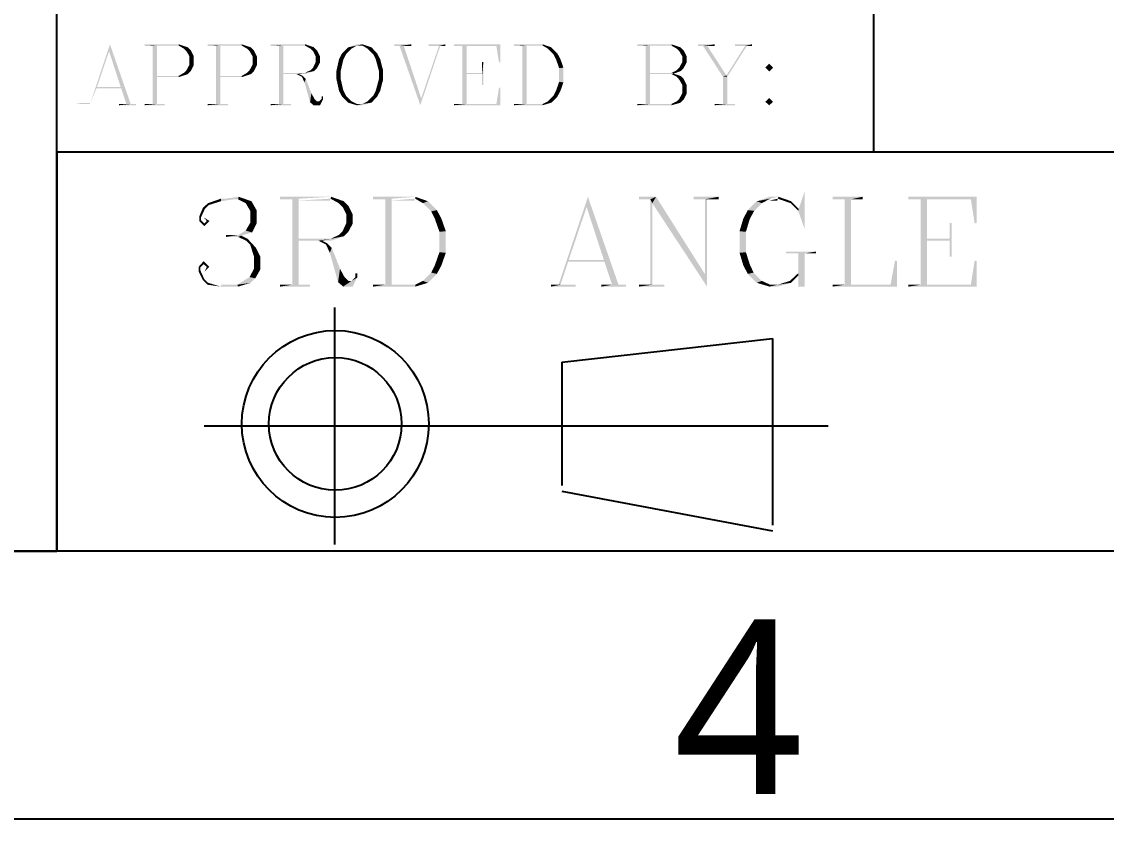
# Model space of a CAD drawing. Header units: millimetres. Extents: x 3150 to 3893, y 1403 to 2132.
# Drawn here: x 3465.62 to 3486.77, y 1489.98 to 1505.53 of the extents above; entities that cross this region are included whole.
import ezdxf

# ---------------------------------------------------------------- set-up
doc = ezdxf.new("R2010")
doc.units = ezdxf.units.MM
doc.layers.add('图框', color=7, linetype='Continuous', lineweight=15)
doc.styles.add('宋体', font='')
doc.styles.get('宋体').set_extended_font_data('Microsoft YaHei')

msp = doc.modelspace()

# ---------------------------------------------------------------- linework, layer by layer
at = {"lineweight": -3}
for p, q in [((3482.2304, 1520.4736), (3482.2304, 1502.99)), ((3466.3059, 1502.99), (3558.7906, 1502.99)), ((3466.3059, 1502.99), (3466.3059, 1499.0505)), ((3471.723, 1499.9531), (3471.7213, 1495.3358)), ((3476.1555, 1498.8876), (3480.2637, 1499.3527)), ((3480.2637, 1499.3527), (3480.2637, 1495.7096)), ((3466.3059, 1499.0505), (3466.3059, 1495.2052)), ((3476.1555, 1498.8876), (3476.1555, 1496.4848)), ((3469.1794, 1497.6474), (3481.3488, 1497.6474)), ((3476.1555, 1496.3762), (3480.2637, 1495.6011))]:
    msp.add_line(p, q, dxfattribs=at)
for points in [[(3466.3059, 1531.9576), (3434.2744, 1531.9576), (3434.2744, 1495.2052), (3466.3059, 1495.2052)], [(3558.7906, 1495.2052), (3466.3059, 1495.2052), (3466.3059, 1531.9576), (3558.7906, 1531.9576)]]:
    msp.add_lwpolyline(points, close=True)
for radius in [1.8215, 1.2931]:
    msp.add_circle((3471.7373, 1497.6862), radius, dxfattribs=at)
for points in [[(3467.3269, 1504.9527), (3466.956, 1503.9243), (3467.3438, 1505.0875)], [(3467.5545, 1504.2531), (3467.3269, 1504.9527), (3467.3438, 1505.0875)], [(3467.5629, 1504.2278), (3467.5545, 1504.2531), (3467.3438, 1505.0875)], [(3467.6641, 1503.9243), (3467.5629, 1504.2278), (3467.3438, 1505.0875)], [(3467.6641, 1503.9243), (3467.3438, 1505.0875), (3467.7483, 1503.9243)], [(3468.6839, 1505.0875), (3468.2625, 1505.0622), (3468.0181, 1505.0538)], [(3468.6839, 1505.0875), (3468.0181, 1505.0538), (3468.0181, 1505.0875)], [(3468.1782, 1505.0538), (3468.0181, 1505.0538), (3468.2625, 1505.0622)], [(3468.1782, 1505.0538), (3468.2625, 1505.0622), (3468.2625, 1504.4722)], [(3468.2625, 1504.4722), (3468.1782, 1503.9243), (3468.1782, 1505.0538)], [(3468.6839, 1505.0622), (3468.2625, 1505.0622), (3468.6839, 1505.0875)], [(3468.6839, 1505.0622), (3468.6839, 1505.0875), (3468.8609, 1505.0285)], [(3468.8609, 1505.0285), (3468.7851, 1505.0032), (3468.6839, 1505.0622)], [(3468.7851, 1505.0032), (3468.8609, 1505.0285), (3468.9199, 1504.9695)], [(3468.9199, 1504.9695), (3468.8357, 1504.9527), (3468.7851, 1505.0032)], [(3469.9145, 1505.0875), (3469.4931, 1505.0622), (3469.2487, 1505.0538)], [(3469.9145, 1505.0875), (3469.2487, 1505.0538), (3469.2487, 1505.0875)], [(3469.4088, 1505.0538), (3469.2487, 1505.0538), (3469.4931, 1505.0622)], [(3469.4088, 1505.0538), (3469.4931, 1505.0622), (3469.4931, 1504.4722)], [(3469.4931, 1504.4722), (3469.4088, 1503.9243), (3469.4088, 1505.0538)], [(3469.9145, 1505.0622), (3469.4931, 1505.0622), (3469.9145, 1505.0875)], [(3469.9145, 1505.0622), (3469.9145, 1505.0875), (3470.0915, 1505.0285)], [(3470.0915, 1505.0285), (3470.0157, 1505.0032), (3469.9145, 1505.0622)], [(3470.0157, 1505.0032), (3470.0915, 1505.0285), (3470.1505, 1504.9695)], [(3470.1505, 1504.9695), (3470.0663, 1504.9527), (3470.0157, 1505.0032)], [(3471.1536, 1505.0875), (3470.7237, 1505.0622), (3470.4793, 1505.0538)], [(3471.1536, 1505.0875), (3470.4793, 1505.0538), (3470.4793, 1505.0875)], [(3470.6394, 1505.0538), (3470.4793, 1505.0538), (3470.7237, 1505.0622)], [(3470.6394, 1505.0538), (3470.7237, 1505.0622), (3470.7237, 1504.5312)], [(3470.7237, 1504.5312), (3470.6394, 1503.9243), (3470.6394, 1505.0538)], [(3471.1451, 1505.0622), (3470.7237, 1505.0622), (3471.1536, 1505.0875)], [(3471.1451, 1505.0622), (3471.1536, 1505.0875), (3471.3221, 1505.0285)], [(3471.3221, 1505.0285), (3471.2547, 1505.0032), (3471.1451, 1505.0622)], [(3471.2547, 1505.0032), (3471.3221, 1505.0285), (3471.3811, 1504.9695)], [(3471.3811, 1504.9695), (3471.3053, 1504.9527), (3471.2547, 1505.0032)], [(3472.0555, 1505.0032), (3471.87, 1504.9105), (3471.988, 1505.0285)], [(3471.87, 1504.9105), (3472.0555, 1505.0032), (3471.9459, 1504.8937)], [(3472.2662, 1505.0875), (3472.1566, 1505.0622), (3471.988, 1505.0285)], [(3472.2662, 1505.0875), (3471.988, 1505.0285), (3472.1566, 1505.0875)], [(3471.988, 1505.0285), (3472.1566, 1505.0622), (3472.0555, 1505.0032)], [(3472.2662, 1505.0622), (3472.1566, 1505.0622), (3472.2662, 1505.0875)], [(3472.2662, 1505.0622), (3472.2662, 1505.0875), (3472.4432, 1505.0285)], [(3472.4432, 1505.0285), (3472.3673, 1505.0032), (3472.2662, 1505.0622)], [(3472.3673, 1505.0032), (3472.4432, 1505.0285), (3472.5528, 1504.9105)], [(3472.5528, 1504.9105), (3472.4769, 1504.8937), (3472.3673, 1505.0032)], [(3473.2186, 1505.0875), (3472.8899, 1505.0538), (3472.8899, 1505.0875)], [(3472.991, 1505.0538), (3472.8899, 1505.0538), (3473.2186, 1505.0875)], [(3473.0753, 1505.0538), (3472.991, 1505.0538), (3473.2186, 1505.0875)], [(3473.0753, 1505.0538), (3473.3956, 1503.8991), (3472.991, 1505.0538)], [(3473.0753, 1505.0538), (3473.2186, 1505.0875), (3473.2186, 1505.0538)], [(3473.0753, 1505.0538), (3473.4125, 1504.0339), (3473.3956, 1503.8991)], [(3473.4125, 1504.0339), (3473.7834, 1505.0538), (3473.3956, 1503.8991)], [(3473.7834, 1505.0538), (3473.4125, 1504.0339), (3473.7581, 1505.0538)], [(3473.8845, 1505.0875), (3473.5558, 1505.0538), (3473.5558, 1505.0875)], [(3473.7581, 1505.0538), (3473.5558, 1505.0538), (3473.8845, 1505.0875)], [(3473.7834, 1505.0538), (3473.7581, 1505.0538), (3473.8845, 1505.0875)], [(3473.7834, 1505.0538), (3473.8845, 1505.0875), (3473.8845, 1505.0538)], [(3474.955, 1505.0875), (3474.0531, 1505.0538), (3474.0531, 1505.0875)], [(3474.2132, 1505.0538), (3474.0531, 1505.0538), (3474.955, 1505.0875)], [(3474.2975, 1505.0538), (3474.2132, 1505.0538), (3474.955, 1505.0875)], [(3474.2975, 1505.0538), (3474.2975, 1504.5312), (3474.2132, 1503.9243)], [(3474.2975, 1505.0538), (3474.2132, 1503.9243), (3474.2132, 1505.0538)], [(3474.8791, 1505.0538), (3474.2975, 1505.0538), (3474.955, 1505.0875)], [(3474.8791, 1505.0538), (3474.955, 1505.0875), (3474.955, 1504.7419)], [(3474.955, 1504.7419), (3474.9297, 1504.7335), (3474.8791, 1505.0538)], [(3475.781, 1505.0875), (3475.4691, 1505.0622), (3475.2247, 1505.0538)], [(3475.781, 1505.0875), (3475.2247, 1505.0538), (3475.2247, 1505.0875)], [(3475.3848, 1505.0538), (3475.2247, 1505.0538), (3475.4691, 1505.0622)], [(3475.3848, 1503.9243), (3475.3848, 1505.0538), (3475.4691, 1505.0622)], [(3475.3848, 1503.9243), (3475.4691, 1505.0622), (3475.4691, 1503.9243)], [(3475.781, 1505.0622), (3475.4691, 1505.0622), (3475.781, 1505.0875)], [(3475.781, 1505.0622), (3475.781, 1505.0875), (3475.9496, 1505.0285)], [(3475.9496, 1505.0285), (3475.8821, 1505.0032), (3475.781, 1505.0622)], [(3475.8821, 1505.0032), (3475.9496, 1505.0285), (3476.0676, 1504.9105)], [(3476.0676, 1504.9105), (3475.9917, 1504.8937), (3475.8821, 1505.0032)], [(3478.2928, 1505.0875), (3477.8713, 1505.0622), (3477.6269, 1505.0538)], [(3478.2928, 1505.0875), (3477.6269, 1505.0538), (3477.6269, 1505.0875)], [(3477.787, 1505.0538), (3477.6269, 1505.0538), (3477.8713, 1505.0622)], [(3477.787, 1505.0538), (3477.8713, 1505.0622), (3477.8713, 1504.5312)], [(3477.8713, 1504.5312), (3477.787, 1503.9243), (3477.787, 1505.0538)], [(3478.2928, 1505.0622), (3477.8713, 1505.0622), (3478.2928, 1505.0875)], [(3478.2928, 1505.0622), (3478.2928, 1505.0875), (3478.4698, 1505.0285)], [(3478.4698, 1505.0285), (3478.3939, 1505.0032), (3478.2928, 1505.0622)], [(3478.3939, 1505.0032), (3478.4698, 1505.0285), (3478.5288, 1504.9695)], [(3478.5288, 1504.9695), (3478.4445, 1504.9527), (3478.3939, 1505.0032)], [(3479.1356, 1505.0875), (3478.8069, 1505.0538), (3478.8069, 1505.0875)], [(3478.9081, 1505.0538), (3478.8069, 1505.0538), (3479.1356, 1505.0875)], [(3478.9923, 1505.0538), (3478.9081, 1505.0538), (3479.1356, 1505.0875)], [(3478.9923, 1505.0538), (3479.2958, 1504.4554), (3478.9081, 1505.0538)], [(3478.9923, 1505.0538), (3479.1356, 1505.0875), (3479.1356, 1505.0538)], [(3478.9923, 1505.0538), (3479.3632, 1504.4806), (3479.2958, 1504.4554)], [(3479.7594, 1505.0538), (3479.3632, 1504.4806), (3479.7257, 1505.0538)], [(3479.3632, 1504.4806), (3479.7594, 1505.0538), (3479.3801, 1504.4554)], [(3479.8605, 1505.0875), (3479.5318, 1505.0538), (3479.5318, 1505.0875)], [(3479.7257, 1505.0538), (3479.5318, 1505.0538), (3479.8605, 1505.0875)], [(3479.7594, 1505.0538), (3479.7257, 1505.0538), (3479.8605, 1505.0875)], [(3479.7594, 1505.0538), (3479.8605, 1505.0875), (3479.8605, 1505.0538)], [(3467.3269, 1504.9527), (3467.0909, 1504.2531), (3466.956, 1503.9243)], [(3468.8947, 1504.8515), (3468.8357, 1504.9527), (3468.9199, 1504.9695)], [(3468.8947, 1504.8515), (3468.9199, 1504.9695), (3468.9789, 1504.8515)], [(3468.9789, 1504.8515), (3468.8947, 1504.6914), (3468.8947, 1504.8515)], [(3468.8947, 1504.6914), (3468.9789, 1504.8515), (3468.9789, 1504.6829)], [(3470.1253, 1504.8515), (3470.0663, 1504.9527), (3470.1505, 1504.9695)], [(3470.1253, 1504.8515), (3470.1505, 1504.9695), (3470.2095, 1504.8515)], [(3470.2095, 1504.8515), (3470.1253, 1504.6914), (3470.1253, 1504.8515)], [(3470.1253, 1504.6914), (3470.2095, 1504.8515), (3470.2095, 1504.6829)], [(3471.3559, 1504.8515), (3471.3053, 1504.9527), (3471.3811, 1504.9695)], [(3471.3559, 1504.8515), (3471.3811, 1504.9695), (3471.4402, 1504.8515)], [(3471.4402, 1504.8515), (3471.3559, 1504.7419), (3471.3559, 1504.8515)], [(3471.3559, 1504.7419), (3471.4402, 1504.8515), (3471.4402, 1504.7335)], [(3471.8953, 1504.7925), (3471.7604, 1504.5734), (3471.811, 1504.8009)], [(3471.7604, 1504.5734), (3471.8953, 1504.7925), (3471.8447, 1504.5734)], [(3471.9459, 1504.8937), (3471.811, 1504.8009), (3471.87, 1504.9105)], [(3471.811, 1504.8009), (3471.9459, 1504.8937), (3471.8953, 1504.7925)], [(3472.4769, 1504.8937), (3472.5528, 1504.9105), (3472.6118, 1504.8009)], [(3472.6118, 1504.8009), (3472.5275, 1504.7925), (3472.4769, 1504.8937)], [(3472.5865, 1504.5734), (3472.5275, 1504.7925), (3472.6118, 1504.8009)], [(3472.5865, 1504.5734), (3472.6118, 1504.8009), (3472.6708, 1504.5734)], [(3475.9917, 1504.8937), (3476.0676, 1504.9105), (3476.1266, 1504.8009)], [(3476.1266, 1504.8009), (3476.0423, 1504.7925), (3475.9917, 1504.8937)], [(3476.0423, 1504.7925), (3476.1266, 1504.8009), (3476.1856, 1504.6324)], [(3476.1856, 1504.6324), (3476.1013, 1504.6239), (3476.0423, 1504.7925)], [(3478.5035, 1504.8515), (3478.4445, 1504.9527), (3478.5288, 1504.9695)], [(3478.5035, 1504.8515), (3478.5288, 1504.9695), (3478.5878, 1504.8515)], [(3478.5878, 1504.8515), (3478.5035, 1504.7419), (3478.5035, 1504.8515)], [(3478.5035, 1504.7419), (3478.5878, 1504.8515), (3478.5878, 1504.7335)], [(3468.9199, 1504.5649), (3468.7851, 1504.5312), (3468.8357, 1504.5818)], [(3468.7851, 1504.5312), (3468.9199, 1504.5649), (3468.8609, 1504.5059)], [(3468.9789, 1504.6829), (3468.8357, 1504.5818), (3468.8947, 1504.6914)], [(3468.8357, 1504.5818), (3468.9789, 1504.6829), (3468.9199, 1504.5649)], [(3470.1505, 1504.5649), (3470.0157, 1504.5312), (3470.0663, 1504.5818)], [(3470.0157, 1504.5312), (3470.1505, 1504.5649), (3470.0915, 1504.5059)], [(3470.2095, 1504.6829), (3470.0663, 1504.5818), (3470.1253, 1504.6914)], [(3470.0663, 1504.5818), (3470.2095, 1504.6829), (3470.1505, 1504.5649)], [(3471.0356, 1504.5059), (3471.1451, 1504.5312), (3471.3221, 1504.5649)], [(3471.0356, 1504.5059), (3471.3221, 1504.5649), (3471.1536, 1504.5059)], [(3471.3221, 1504.5649), (3471.1451, 1504.5312), (3471.2547, 1504.5818)], [(3471.3811, 1504.6239), (3471.2547, 1504.5818), (3471.3053, 1504.6324)], [(3471.2547, 1504.5818), (3471.3811, 1504.6239), (3471.3221, 1504.5649)], [(3471.4402, 1504.7335), (3471.3053, 1504.6324), (3471.3559, 1504.7419)], [(3471.3053, 1504.6324), (3471.4402, 1504.7335), (3471.3811, 1504.6239)], [(3471.8447, 1504.5734), (3471.7604, 1504.4048), (3471.7604, 1504.5734)], [(3471.7604, 1504.4048), (3471.8447, 1504.5734), (3471.8447, 1504.4048)], [(3472.6708, 1504.5734), (3472.5865, 1504.4048), (3472.5865, 1504.5734)], [(3472.5865, 1504.4048), (3472.6708, 1504.5734), (3472.6708, 1504.4048)], [(3474.6262, 1504.7419), (3474.6009, 1504.5312), (3474.6009, 1504.7419)], [(3474.6009, 1504.5059), (3474.6009, 1504.5312), (3474.6262, 1504.7419)], [(3474.6009, 1504.2952), (3474.6009, 1504.5059), (3474.6262, 1504.7419)], [(3474.6009, 1504.2952), (3474.6262, 1504.7419), (3474.6262, 1504.2952)], [(3476.1013, 1504.3542), (3476.1013, 1504.6239), (3476.1856, 1504.6324)], [(3476.1013, 1504.3542), (3476.1856, 1504.6324), (3476.1856, 1504.3458)], [(3478.4698, 1504.5649), (3478.2928, 1504.5312), (3478.3939, 1504.5818)], [(3478.2928, 1504.5312), (3478.4698, 1504.5649), (3478.3349, 1504.5144)], [(3478.5288, 1504.6239), (3478.3939, 1504.5818), (3478.4445, 1504.6324)], [(3478.3939, 1504.5818), (3478.5288, 1504.6239), (3478.4698, 1504.5649)], [(3478.5878, 1504.7335), (3478.4445, 1504.6324), (3478.5035, 1504.7419)], [(3478.4445, 1504.6324), (3478.5878, 1504.7335), (3478.5288, 1504.6239)], [(3480.1218, 1504.6324), (3480.1977, 1504.7082), (3480.2735, 1504.6324)], [(3480.2735, 1504.6324), (3480.1977, 1504.5565), (3480.1218, 1504.6324)], [(3468.2625, 1504.4722), (3468.2625, 1504.4469), (3468.1782, 1503.9243)], [(3468.1782, 1503.9243), (3468.2625, 1504.4469), (3468.2625, 1503.9243)], [(3468.6839, 1504.4469), (3468.2625, 1504.4469), (3468.6839, 1504.4722)], [(3468.2625, 1504.4722), (3468.6839, 1504.4722), (3468.2625, 1504.4469)], [(3468.8609, 1504.5059), (3468.6839, 1504.4722), (3468.7851, 1504.5312)], [(3468.6839, 1504.4722), (3468.8609, 1504.5059), (3468.6839, 1504.4469)], [(3469.4931, 1504.4722), (3469.4931, 1504.4469), (3469.4088, 1503.9243)], [(3469.4088, 1503.9243), (3469.4931, 1504.4469), (3469.4931, 1503.9243)], [(3469.9145, 1504.4469), (3469.4931, 1504.4469), (3469.9145, 1504.4722)], [(3469.4931, 1504.4722), (3469.9145, 1504.4722), (3469.4931, 1504.4469)], [(3470.0915, 1504.5059), (3469.9145, 1504.4722), (3470.0157, 1504.5312)], [(3469.9145, 1504.4722), (3470.0915, 1504.5059), (3469.9145, 1504.4469)], [(3470.7237, 1504.5312), (3470.7237, 1504.5059), (3470.6394, 1503.9243)], [(3470.6394, 1503.9243), (3470.7237, 1504.5059), (3470.7237, 1503.9243)], [(3470.985, 1504.5059), (3470.7237, 1504.5059), (3471.1451, 1504.5312)], [(3470.7237, 1504.5312), (3471.1451, 1504.5312), (3470.7237, 1504.5059)], [(3471.0356, 1504.5059), (3470.985, 1504.5059), (3471.1451, 1504.5312)], [(3471.0356, 1504.5059), (3471.0861, 1504.4554), (3470.985, 1504.5059)], [(3471.0356, 1504.5059), (3471.103, 1504.4722), (3471.0861, 1504.4554)], [(3471.0861, 1504.4554), (3471.103, 1504.4722), (3471.162, 1504.4132)], [(3471.162, 1504.4132), (3471.1367, 1504.3458), (3471.0861, 1504.4554)], [(3471.1367, 1504.3458), (3471.162, 1504.4132), (3471.2716, 1504.1351)], [(3471.2716, 1504.1351), (3471.2463, 1503.9581), (3471.1367, 1504.3458)], [(3471.8447, 1504.4048), (3471.811, 1504.1772), (3471.7604, 1504.4048)], [(3471.8447, 1504.4048), (3471.8953, 1504.1856), (3471.811, 1504.1772)], [(3472.6708, 1504.4048), (3472.5275, 1504.1856), (3472.5865, 1504.4048)], [(3472.5275, 1504.1856), (3472.6708, 1504.4048), (3472.6118, 1504.1772)], [(3474.2975, 1504.5312), (3474.2975, 1504.5059), (3474.2132, 1503.9243)], [(3474.2132, 1503.9243), (3474.2975, 1504.5059), (3474.2975, 1503.9243)], [(3474.6009, 1504.5059), (3474.2975, 1504.5059), (3474.6009, 1504.5312)], [(3474.2975, 1504.5312), (3474.6009, 1504.5312), (3474.2975, 1504.5059)], [(3476.1856, 1504.3458), (3476.0423, 1504.1856), (3476.1013, 1504.3542)], [(3476.0423, 1504.1856), (3476.1856, 1504.3458), (3476.1266, 1504.1772)], [(3477.8713, 1504.5312), (3477.8713, 1504.5059), (3477.787, 1503.9243)], [(3477.787, 1503.9243), (3477.8713, 1504.5059), (3477.8713, 1503.9243)], [(3478.2928, 1504.5312), (3478.3349, 1504.5144), (3477.8713, 1504.5059)], [(3477.8713, 1504.5312), (3478.2928, 1504.5312), (3477.8713, 1504.5059)], [(3478.2928, 1504.5059), (3477.8713, 1504.5059), (3478.3349, 1504.5144)], [(3478.2928, 1504.5059), (3478.3349, 1504.5144), (3478.4698, 1504.4722)], [(3478.4698, 1504.4722), (3478.3939, 1504.4554), (3478.2928, 1504.5059)], [(3478.3939, 1504.4554), (3478.4698, 1504.4722), (3478.5288, 1504.4132)], [(3478.5288, 1504.4132), (3478.4445, 1504.3964), (3478.3939, 1504.4554)], [(3478.5035, 1504.2952), (3478.4445, 1504.3964), (3478.5288, 1504.4132)], [(3478.5035, 1504.2952), (3478.5288, 1504.4132), (3478.5878, 1504.2952)], [(3479.3801, 1504.4554), (3479.2958, 1504.4554), (3479.3632, 1504.4806)], [(3479.3801, 1504.4554), (3479.2958, 1503.9243), (3479.2958, 1504.4554)], [(3479.2958, 1503.9243), (3479.3801, 1504.4554), (3479.3801, 1503.9243)], [(3467.0909, 1504.2531), (3467.5545, 1504.2531), (3467.0825, 1504.2278)], [(3467.5629, 1504.2278), (3467.0825, 1504.2278), (3467.5545, 1504.2531)], [(3471.2716, 1504.1351), (3471.3306, 1504.0255), (3471.2463, 1503.9581)], [(3471.811, 1504.1772), (3471.8953, 1504.1856), (3471.9459, 1504.0845)], [(3471.9459, 1504.0845), (3471.87, 1504.0676), (3471.811, 1504.1772)], [(3472.6118, 1504.1772), (3472.4769, 1504.0845), (3472.5275, 1504.1856)], [(3472.4769, 1504.0845), (3472.6118, 1504.1772), (3472.5528, 1504.0676)], [(3474.955, 1504.2362), (3474.8791, 1503.9243), (3474.9297, 1504.2446)], [(3474.8791, 1503.9243), (3474.955, 1504.2362), (3474.955, 1503.8991)], [(3476.1266, 1504.1772), (3475.9917, 1504.0845), (3476.0423, 1504.1856)], [(3475.9917, 1504.0845), (3476.1266, 1504.1772), (3476.0676, 1504.0676)], [(3478.5878, 1504.1266), (3478.4445, 1504.0255), (3478.5035, 1504.1351)], [(3478.5878, 1504.2952), (3478.5035, 1504.1351), (3478.5035, 1504.2952)], [(3478.5035, 1504.1351), (3478.5878, 1504.2952), (3478.5878, 1504.1266)], [(3466.7875, 1503.9454), (3466.956, 1503.9454), (3466.6821, 1503.9243)], [(3466.6821, 1503.9243), (3466.956, 1503.9454), (3466.956, 1503.9243)], [(3467.7483, 1503.9243), (3467.8495, 1503.9243), (3467.5208, 1503.8991)], [(3467.6641, 1503.9243), (3467.7483, 1503.9243), (3467.5208, 1503.8991)], [(3467.6641, 1503.9243), (3467.5208, 1503.8991), (3467.5208, 1503.9243)], [(3467.5208, 1503.8991), (3467.8495, 1503.9243), (3467.8495, 1503.8991)], [(3468.2625, 1503.9243), (3468.4142, 1503.9243), (3468.0181, 1503.8991)], [(3468.1782, 1503.9243), (3468.2625, 1503.9243), (3468.0181, 1503.8991)], [(3468.1782, 1503.9243), (3468.0181, 1503.8991), (3468.0181, 1503.9243)], [(3468.0181, 1503.8991), (3468.4142, 1503.9243), (3468.4142, 1503.8991)], [(3469.4931, 1503.9243), (3469.6448, 1503.9243), (3469.2487, 1503.8991)], [(3469.4088, 1503.9243), (3469.4931, 1503.9243), (3469.2487, 1503.8991)], [(3469.4088, 1503.9243), (3469.2487, 1503.8991), (3469.2487, 1503.9243)], [(3469.2487, 1503.8991), (3469.6448, 1503.9243), (3469.6448, 1503.8991)], [(3470.7237, 1503.9243), (3470.8754, 1503.9243), (3470.4793, 1503.8991)], [(3470.6394, 1503.9243), (3470.7237, 1503.9243), (3470.4793, 1503.8991)], [(3470.6394, 1503.9243), (3470.4793, 1503.8991), (3470.4793, 1503.9243)], [(3470.4793, 1503.8991), (3470.8754, 1503.9243), (3470.8754, 1503.8991)], [(3471.3306, 1504.0255), (3471.3811, 1503.9749), (3471.2463, 1503.9581)], [(3471.3811, 1503.9749), (3471.4233, 1503.9749), (3471.2463, 1503.9581)], [(3471.3137, 1503.8991), (3471.2463, 1503.9581), (3471.4233, 1503.9749)], [(3471.3137, 1503.8991), (3471.4233, 1503.9749), (3471.4992, 1504.0171)], [(3471.3137, 1503.8991), (3471.4992, 1504.0171), (3471.4402, 1503.8991)], [(3471.4992, 1504.0171), (3471.4233, 1503.9749), (3471.4739, 1504.0255)], [(3471.4992, 1504.0761), (3471.4739, 1504.0255), (3471.4739, 1504.0761)], [(3471.4739, 1504.0255), (3471.4992, 1504.0761), (3471.4992, 1504.0171)], [(3471.87, 1504.0676), (3471.9459, 1504.0845), (3472.0555, 1503.9749)], [(3472.0555, 1503.9749), (3471.988, 1503.9496), (3471.87, 1504.0676)], [(3471.988, 1503.9496), (3472.0555, 1503.9749), (3472.1566, 1503.9243)], [(3472.1566, 1503.9243), (3472.1566, 1503.8991), (3471.988, 1503.9496)], [(3472.1566, 1503.8991), (3472.2662, 1503.9243), (3472.4432, 1503.9496)], [(3472.1566, 1503.8991), (3472.4432, 1503.9496), (3472.2662, 1503.8991)], [(3472.1566, 1503.9243), (3472.2662, 1503.9243), (3472.1566, 1503.8991)], [(3472.4432, 1503.9496), (3472.2662, 1503.9243), (3472.3673, 1503.9749)], [(3472.5528, 1504.0676), (3472.3673, 1503.9749), (3472.4769, 1504.0845)], [(3472.3673, 1503.9749), (3472.5528, 1504.0676), (3472.4432, 1503.9496)], [(3474.2975, 1503.9243), (3474.8791, 1503.9243), (3474.0531, 1503.8991)], [(3474.2132, 1503.9243), (3474.2975, 1503.9243), (3474.0531, 1503.8991)], [(3474.2132, 1503.9243), (3474.0531, 1503.8991), (3474.0531, 1503.9243)], [(3474.955, 1503.8991), (3474.0531, 1503.8991), (3474.8791, 1503.9243)], [(3475.4691, 1503.9243), (3475.781, 1503.9243), (3475.2247, 1503.8991)], [(3475.3848, 1503.9243), (3475.4691, 1503.9243), (3475.2247, 1503.8991)], [(3475.3848, 1503.9243), (3475.2247, 1503.8991), (3475.2247, 1503.9243)], [(3475.781, 1503.8991), (3475.2247, 1503.8991), (3475.781, 1503.9243)], [(3475.9496, 1503.9496), (3475.781, 1503.9243), (3475.8821, 1503.9749)], [(3475.781, 1503.9243), (3475.9496, 1503.9496), (3475.781, 1503.8991)], [(3476.0676, 1504.0676), (3475.8821, 1503.9749), (3475.9917, 1504.0845)], [(3475.8821, 1503.9749), (3476.0676, 1504.0676), (3475.9496, 1503.9496)], [(3477.8713, 1503.9243), (3478.2928, 1503.9243), (3477.6269, 1503.8991)], [(3477.787, 1503.9243), (3477.8713, 1503.9243), (3477.6269, 1503.8991)], [(3477.787, 1503.9243), (3477.6269, 1503.8991), (3477.6269, 1503.9243)], [(3478.2928, 1503.8991), (3477.6269, 1503.8991), (3478.2928, 1503.9243)], [(3478.4698, 1503.9496), (3478.2928, 1503.9243), (3478.3939, 1503.9749)], [(3478.2928, 1503.9243), (3478.4698, 1503.9496), (3478.2928, 1503.8991)], [(3478.5288, 1504.0086), (3478.3939, 1503.9749), (3478.4445, 1504.0255)], [(3478.3939, 1503.9749), (3478.5288, 1504.0086), (3478.4698, 1503.9496)], [(3478.4445, 1504.0255), (3478.5878, 1504.1266), (3478.5288, 1504.0086)], [(3479.3801, 1503.9243), (3479.5318, 1503.9243), (3479.1356, 1503.8991)], [(3479.2958, 1503.9243), (3479.3801, 1503.9243), (3479.1356, 1503.8991)], [(3479.2958, 1503.9243), (3479.1356, 1503.8991), (3479.1356, 1503.9243)], [(3479.1356, 1503.8991), (3479.5318, 1503.9243), (3479.5318, 1503.8991)], [(3480.1218, 1503.9665), (3480.1977, 1504.0423), (3480.2735, 1503.9665)], [(3480.2735, 1503.9665), (3480.1977, 1503.8991), (3480.1218, 1503.9665)], [(3469.5067, 1502.028), (3469.2582, 1501.9907), (3469.5067, 1502.0777)], [(3469.2582, 1501.9907), (3469.5067, 1502.028), (3469.2706, 1501.9534)], [(3469.5067, 1502.0777), (3469.8421, 1502.0777), (3469.5067, 1502.028)], [(3469.8421, 1502.0653), (3469.5191, 1502.0653), (3469.8545, 1502.115)], [(3469.8421, 1502.0653), (3469.8545, 1502.115), (3470.103, 1502.028)], [(3470.103, 1502.028), (3469.9912, 1501.9907), (3469.8421, 1502.0653)], [(3469.9912, 1501.9907), (3470.103, 1502.028), (3470.2024, 1501.8541)], [(3471.6559, 1502.115), (3471.0223, 1502.0777), (3470.6621, 1502.0653)], [(3471.6559, 1502.115), (3470.6621, 1502.0653), (3470.6621, 1502.115)], [(3470.8981, 1502.0653), (3470.6621, 1502.0653), (3471.0223, 1502.0777)], [(3470.8981, 1502.0653), (3471.0223, 1502.0777), (3471.0223, 1501.295)], [(3471.0223, 1501.295), (3470.8981, 1500.4005), (3470.8981, 1502.0653)], [(3471.6311, 1502.0404), (3471.0099, 1502.0404), (3471.6435, 1502.0777)], [(3471.6435, 1502.0777), (3471.6559, 1502.115), (3471.9044, 1502.028)], [(3471.9044, 1502.028), (3471.805, 1501.9907), (3471.6435, 1502.0777)], [(3471.805, 1501.9907), (3471.9044, 1502.028), (3471.9914, 1501.941)], [(3473.2958, 1502.115), (3472.8361, 1502.0777), (3472.4759, 1502.0653)], [(3473.2958, 1502.115), (3472.4759, 1502.0653), (3472.4759, 1502.115)], [(3472.7119, 1502.0653), (3472.4759, 1502.0653), (3472.8361, 1502.0777)], [(3472.7119, 1500.4005), (3472.7119, 1502.0653), (3472.8361, 1502.0777)], [(3472.7119, 1500.4005), (3472.8361, 1502.0777), (3472.8361, 1500.4005)], [(3473.2834, 1502.0404), (3472.8237, 1502.0404), (3473.2834, 1502.0777)], [(3473.2958, 1502.0777), (3473.2958, 1502.115), (3473.5443, 1502.028)], [(3473.5443, 1502.028), (3473.4449, 1501.9907), (3473.2958, 1502.0777)], [(3473.4449, 1501.9907), (3473.5443, 1502.028), (3473.7182, 1501.8541)], [(3476.6377, 1501.9162), (3476.0911, 1500.4005), (3476.6626, 1502.115)], [(3476.9731, 1500.885), (3476.6377, 1501.9162), (3476.6626, 1502.115)], [(3476.9856, 1500.8478), (3476.9731, 1500.885), (3476.6626, 1502.115)], [(3477.1346, 1500.4005), (3476.9856, 1500.8478), (3476.6626, 1502.115)], [(3477.1346, 1500.4005), (3476.6626, 1502.115), (3477.2589, 1500.4005)], [(3477.9919, 1502.115), (3477.6564, 1502.0653), (3477.6564, 1502.115)], [(3477.88, 1502.0653), (3477.6564, 1502.0653), (3477.9919, 1502.115)], [(3477.9173, 1501.9907), (3477.88, 1502.0653), (3477.9919, 1502.115)], [(3477.9173, 1501.9907), (3477.88, 1500.4005), (3477.88, 1502.0653)], [(3477.9173, 1501.9907), (3477.9919, 1502.115), (3478.9485, 1500.5993)], [(3479.2093, 1502.115), (3478.7248, 1502.0653), (3478.7248, 1502.115)], [(3478.9485, 1502.0653), (3478.7248, 1502.0653), (3479.2093, 1502.115)], [(3478.9857, 1502.0653), (3478.9485, 1502.0653), (3479.2093, 1502.115)], [(3478.9857, 1502.0653), (3478.9485, 1500.5993), (3478.9485, 1502.0653)], [(3478.9485, 1500.5993), (3478.9857, 1502.0653), (3478.9857, 1500.3633)], [(3478.9857, 1502.0653), (3479.2093, 1502.115), (3479.2093, 1502.0653)], [(3480.0541, 1501.9907), (3479.7808, 1501.8541), (3479.9547, 1502.028)], [(3480.3771, 1502.115), (3480.2156, 1502.0777), (3479.9547, 1502.028)], [(3480.3771, 1502.115), (3479.9547, 1502.028), (3480.2032, 1502.115)], [(3479.9547, 1502.028), (3480.2156, 1502.0777), (3480.0541, 1501.9907)], [(3480.3523, 1502.0404), (3480.2032, 1502.0404), (3480.3647, 1502.0777)], [(3480.3647, 1502.0777), (3480.3771, 1502.115), (3480.6256, 1502.028)], [(3480.6256, 1502.028), (3480.6132, 1501.9907), (3480.3647, 1502.0777)], [(3480.6132, 1501.9907), (3480.6256, 1502.028), (3480.7747, 1501.8789)], [(3480.7747, 1501.8789), (3480.8865, 1502.2143), (3480.8865, 1501.4938)], [(3482.017, 1502.115), (3481.4331, 1502.0653), (3481.4331, 1502.115)], [(3481.6692, 1502.0653), (3481.4331, 1502.0653), (3482.017, 1502.115)], [(3481.7934, 1502.0653), (3481.6692, 1502.0653), (3482.017, 1502.115)], [(3481.7934, 1502.0653), (3481.6692, 1500.4005), (3481.6692, 1502.0653)], [(3481.6692, 1500.4005), (3481.7934, 1502.0653), (3481.7934, 1500.4005)], [(3481.7934, 1502.0653), (3482.017, 1502.115), (3482.017, 1502.0653)], [(3484.2408, 1502.115), (3482.9115, 1502.0653), (3482.9115, 1502.115)], [(3483.1476, 1502.0653), (3482.9115, 1502.0653), (3484.2408, 1502.115)], [(3483.2718, 1502.0653), (3483.1476, 1502.0653), (3484.2408, 1502.115)], [(3483.2718, 1502.0653), (3483.2718, 1501.295), (3483.1476, 1500.4005)], [(3483.2718, 1502.0653), (3483.1476, 1500.4005), (3483.1476, 1502.0653)], [(3484.129, 1502.0653), (3483.2718, 1502.0653), (3484.2408, 1502.115)], [(3484.129, 1502.0653), (3484.2408, 1502.115), (3484.2408, 1501.6056)], [(3484.2408, 1501.6056), (3484.2035, 1501.5932), (3484.129, 1502.0653)], [(3469.1961, 1501.8789), (3469.0843, 1501.7298), (3469.1588, 1501.9038)], [(3469.0843, 1501.7298), (3469.1961, 1501.8789), (3469.1216, 1501.7174)], [(3469.2706, 1501.9534), (3469.1588, 1501.9038), (3469.2582, 1501.9907)], [(3469.1588, 1501.9038), (3469.2706, 1501.9534), (3469.1961, 1501.8789)], [(3470.2024, 1501.8541), (3470.0782, 1501.8416), (3469.9912, 1501.9907)], [(3470.0782, 1501.6056), (3470.0782, 1501.8416), (3470.2024, 1501.8541)], [(3470.0782, 1501.6056), (3470.2024, 1501.8541), (3470.2024, 1501.5932)], [(3471.9914, 1501.941), (3471.8795, 1501.9162), (3471.805, 1501.9907)], [(3471.9541, 1501.7671), (3471.8795, 1501.9162), (3471.9914, 1501.941)], [(3471.9541, 1501.7671), (3471.9914, 1501.941), (3472.0783, 1501.7671)], [(3473.7182, 1501.8541), (3473.6064, 1501.8292), (3473.4449, 1501.9907)], [(3473.6064, 1501.8292), (3473.7182, 1501.8541), (3473.8052, 1501.6926)], [(3473.8052, 1501.6926), (3473.6809, 1501.6801), (3473.6064, 1501.8292)], [(3476.6377, 1501.9162), (3476.2898, 1500.885), (3476.0911, 1500.4005)], [(3477.88, 1500.4005), (3477.9173, 1501.9907), (3477.9173, 1500.4005)], [(3478.9485, 1500.5993), (3478.9857, 1500.3633), (3477.9173, 1501.9907)], [(3479.9051, 1501.8416), (3479.6939, 1501.6926), (3479.7808, 1501.8541)], [(3479.6939, 1501.6926), (3479.9051, 1501.8416), (3479.8181, 1501.6801)], [(3479.7808, 1501.8541), (3480.0541, 1501.9907), (3479.9051, 1501.8416)], [(3480.7747, 1501.8789), (3480.7623, 1501.8416), (3480.6132, 1501.9907)], [(3480.8865, 1501.4938), (3480.7623, 1501.8416), (3480.7747, 1501.8789)], [(3469.1216, 1501.7174), (3469.0843, 1501.6429), (3469.0843, 1501.7298)], [(3469.1216, 1501.7174), (3469.1216, 1501.6553), (3469.0843, 1501.6429)], [(3469.0843, 1501.6429), (3469.1216, 1501.6553), (3469.1837, 1501.5932)], [(3469.1837, 1501.5932), (3469.1837, 1501.5435), (3469.0843, 1501.6429)], [(3469.2334, 1501.6429), (3469.1712, 1501.7174), (3469.2831, 1501.6429)], [(3469.2831, 1501.6429), (3469.1837, 1501.5932), (3469.2334, 1501.6429)], [(3469.1837, 1501.5932), (3469.2831, 1501.6429), (3469.1837, 1501.5435)], [(3470.2024, 1501.5932), (3469.9912, 1501.4565), (3470.0782, 1501.6056)], [(3472.0783, 1501.5932), (3471.8795, 1501.4441), (3471.9541, 1501.6056)], [(3472.0783, 1501.7671), (3471.9541, 1501.6056), (3471.9541, 1501.7671)], [(3471.9541, 1501.6056), (3472.0783, 1501.7671), (3472.0783, 1501.5932)], [(3473.6809, 1501.6801), (3473.8052, 1501.6926), (3473.8921, 1501.4441)], [(3473.8921, 1501.4441), (3473.7679, 1501.4317), (3473.6809, 1501.6801)], [(3479.8181, 1501.6801), (3479.6193, 1501.4441), (3479.6939, 1501.6926)], [(3479.6193, 1501.4441), (3479.8181, 1501.6801), (3479.7436, 1501.4317)], [(3483.7563, 1501.6056), (3483.719, 1501.295), (3483.719, 1501.6056)], [(3483.719, 1501.2577), (3483.719, 1501.295), (3483.7563, 1501.6056)], [(3483.719, 1500.9472), (3483.719, 1501.2577), (3483.7563, 1501.6056)], [(3483.719, 1500.9472), (3483.7563, 1501.6056), (3483.7563, 1500.9472)], [(3470.1154, 1501.4192), (3469.8421, 1501.3696), (3469.9912, 1501.4565)], [(3469.8421, 1501.3696), (3470.1154, 1501.4192), (3469.9042, 1501.3571)], [(3469.9912, 1501.4565), (3470.2024, 1501.5932), (3470.1154, 1501.4192)], [(3471.9914, 1501.4317), (3471.805, 1501.3696), (3471.8795, 1501.4441)], [(3471.805, 1501.3696), (3471.9914, 1501.4317), (3471.9044, 1501.3447)], [(3471.8795, 1501.4441), (3472.0783, 1501.5932), (3471.9914, 1501.4317)], [(3473.7679, 1501.0341), (3473.7679, 1501.4317), (3473.8921, 1501.4441)], [(3473.7679, 1501.0341), (3473.8921, 1501.4441), (3473.8921, 1501.0217)], [(3479.7436, 1501.4317), (3479.6193, 1501.0217), (3479.6193, 1501.4441)], [(3479.7436, 1501.4317), (3479.7436, 1501.0341), (3479.6193, 1501.0217)], [(3469.8421, 1501.3696), (3469.9042, 1501.3571), (3469.6061, 1501.3323)], [(3469.8421, 1501.3696), (3469.6061, 1501.3323), (3469.6061, 1501.3696)], [(3469.8421, 1501.3323), (3469.6061, 1501.3323), (3469.9042, 1501.3571)], [(3469.8421, 1501.3323), (3469.9042, 1501.3571), (3470.0285, 1501.295)], [(3470.0285, 1501.295), (3470.0036, 1501.2577), (3469.8421, 1501.3323)], [(3470.0782, 1501.1832), (3470.0036, 1501.2577), (3470.0285, 1501.295)], [(3470.0782, 1501.1832), (3470.0285, 1501.295), (3470.19, 1501.1211)], [(3470.19, 1501.1211), (3470.1527, 1500.9472), (3470.0782, 1501.1832)], [(3471.0223, 1501.295), (3471.0223, 1501.2577), (3470.8981, 1500.4005)], [(3470.8981, 1500.4005), (3471.0223, 1501.2577), (3471.0223, 1500.4005)], [(3471.4075, 1501.2577), (3471.0223, 1501.2577), (3471.6435, 1501.295)], [(3471.0223, 1501.295), (3471.6435, 1501.295), (3471.0223, 1501.2577)], [(3471.482, 1501.2577), (3471.4075, 1501.2577), (3471.6435, 1501.295)], [(3471.482, 1501.2577), (3471.5565, 1501.1832), (3471.4075, 1501.2577)], [(3471.482, 1501.2577), (3471.6435, 1501.295), (3471.9044, 1501.3447)], [(3471.482, 1501.2577), (3471.9044, 1501.3447), (3471.6559, 1501.2577)], [(3471.482, 1501.2577), (3471.5814, 1501.208), (3471.5565, 1501.1832)], [(3471.5565, 1501.1832), (3471.5814, 1501.208), (3471.6684, 1501.1211)], [(3471.6684, 1501.1211), (3471.6311, 1501.0217), (3471.5565, 1501.1832)], [(3471.9044, 1501.3447), (3471.6435, 1501.295), (3471.805, 1501.3696)], [(3483.2718, 1501.295), (3483.2718, 1501.2577), (3483.1476, 1500.4005)], [(3483.1476, 1500.4005), (3483.2718, 1501.2577), (3483.2718, 1500.4005)], [(3483.719, 1501.2577), (3483.2718, 1501.2577), (3483.719, 1501.295)], [(3483.2718, 1501.295), (3483.719, 1501.295), (3483.2718, 1501.2577)], [(3470.1527, 1500.9472), (3470.19, 1501.1211), (3470.2769, 1500.9472)], [(3471.6311, 1501.0217), (3471.6684, 1501.1211), (3471.8299, 1500.7111)], [(3471.8299, 1500.7111), (3471.7926, 1500.4502), (3471.6311, 1501.0217)], [(3473.8921, 1501.0217), (3473.6809, 1500.7857), (3473.7679, 1501.0341)], [(3473.6809, 1500.7857), (3473.8921, 1501.0217), (3473.8052, 1500.7732)], [(3479.6193, 1501.0217), (3479.7436, 1501.0341), (3479.8181, 1500.7981)], [(3479.8181, 1500.7981), (3479.6939, 1500.7732), (3479.6193, 1501.0217)], [(3481.1101, 1501.0465), (3480.5262, 1501.0093), (3480.5262, 1501.0465)], [(3480.7623, 1501.0093), (3480.5262, 1501.0093), (3481.1101, 1501.0465)], [(3480.8865, 1501.0093), (3480.7623, 1501.0093), (3481.1101, 1501.0465)], [(3480.8865, 1501.0093), (3480.7623, 1500.6241), (3480.7623, 1501.0093)], [(3480.7623, 1500.5745), (3480.7623, 1500.6241), (3480.8865, 1501.0093)], [(3480.7623, 1500.3633), (3480.7623, 1500.5745), (3480.8865, 1501.0093)], [(3480.7623, 1500.3633), (3480.8865, 1501.0093), (3480.8865, 1500.3633)], [(3480.8865, 1501.0093), (3481.1101, 1501.0465), (3481.1101, 1501.0093)], [(3469.1712, 1500.7981), (3469.0719, 1500.7484), (3469.1712, 1500.8602)], [(3469.0719, 1500.7484), (3469.1712, 1500.7981), (3469.1091, 1500.736)], [(3469.2334, 1500.7484), (3469.1712, 1500.7981), (3469.1712, 1500.8602)], [(3469.2334, 1500.7484), (3469.1712, 1500.8602), (3469.2831, 1500.7484)], [(3470.2769, 1500.9472), (3470.1527, 1500.7111), (3470.1527, 1500.9472)], [(3470.1527, 1500.7111), (3470.2769, 1500.9472), (3470.2769, 1500.6987)], [(3473.8052, 1500.7732), (3473.6064, 1500.6366), (3473.6809, 1500.7857)], [(3473.6064, 1500.6366), (3473.8052, 1500.7732), (3473.7182, 1500.6117)], [(3476.2898, 1500.885), (3476.2774, 1500.8478), (3476.0911, 1500.4005)], [(3476.0911, 1500.4005), (3476.2774, 1500.8478), (3476.1283, 1500.4005)], [(3476.2898, 1500.885), (3476.9731, 1500.885), (3476.2774, 1500.8478)], [(3476.9856, 1500.8478), (3476.2774, 1500.8478), (3476.9731, 1500.885)], [(3479.6939, 1500.7732), (3479.8181, 1500.7981), (3479.8926, 1500.6366)], [(3479.8926, 1500.6366), (3479.7808, 1500.6117), (3479.6939, 1500.7732)], [(3482.6879, 1500.8602), (3482.5637, 1500.4005), (3482.6506, 1500.8726)], [(3482.5637, 1500.4005), (3482.6879, 1500.8602), (3482.6879, 1500.3633)], [(3484.2408, 1500.8602), (3484.129, 1500.4005), (3484.2035, 1500.8726)], [(3484.129, 1500.4005), (3484.2408, 1500.8602), (3484.2408, 1500.3633)], [(3469.1091, 1500.736), (3469.0719, 1500.6614), (3469.0719, 1500.7484)], [(3469.1091, 1500.736), (3469.1091, 1500.6738), (3469.0719, 1500.6614)], [(3469.0719, 1500.6614), (3469.1091, 1500.6738), (3469.1837, 1500.5123)], [(3469.1837, 1500.5123), (3469.1588, 1500.4875), (3469.0719, 1500.6614)], [(3469.2831, 1500.7484), (3469.1837, 1500.649), (3469.2334, 1500.7484)], [(3470.1775, 1500.5248), (3469.8297, 1500.4005), (3470.0657, 1500.5496)], [(3470.2769, 1500.6987), (3470.0657, 1500.5496), (3470.1527, 1500.7111)], [(3470.0657, 1500.5496), (3470.2769, 1500.6987), (3470.1775, 1500.5248)], [(3471.8299, 1500.7111), (3471.9168, 1500.5496), (3471.7926, 1500.4502)], [(3471.9168, 1500.5496), (3471.9914, 1500.4751), (3471.7926, 1500.4502)], [(3472.1653, 1500.5372), (3472.0535, 1500.4751), (3472.128, 1500.5496)], [(3472.1653, 1500.6241), (3472.128, 1500.5496), (3472.128, 1500.6241)], [(3472.128, 1500.5496), (3472.1653, 1500.6241), (3472.1653, 1500.5372)], [(3473.7182, 1500.6117), (3473.4449, 1500.4751), (3473.6064, 1500.6366)], [(3473.4449, 1500.4751), (3473.7182, 1500.6117), (3473.5443, 1500.4378)], [(3479.7808, 1500.6117), (3479.8926, 1500.6366), (3480.0541, 1500.4751)], [(3480.0541, 1500.4751), (3479.9547, 1500.4378), (3479.7808, 1500.6117)], [(3480.7623, 1500.5745), (3480.6008, 1500.4751), (3480.7623, 1500.6241)], [(3480.6008, 1500.4751), (3480.7623, 1500.5745), (3480.6256, 1500.4378)], [(3469.1588, 1500.4875), (3469.1837, 1500.5123), (3469.2582, 1500.4378)], [(3469.2582, 1500.4378), (3469.2458, 1500.4005), (3469.1588, 1500.4875)], [(3469.2458, 1500.4005), (3469.2582, 1500.4378), (3469.5067, 1500.3633)], [(3469.5067, 1500.3633), (3469.5067, 1500.3633), (3469.2458, 1500.4005)], [(3469.5191, 1500.4005), (3469.8297, 1500.4005), (3469.5067, 1500.3633)], [(3469.8421, 1500.3633), (3469.5067, 1500.3633), (3469.8297, 1500.4005)], [(3470.1775, 1500.5248), (3470.0906, 1500.4378), (3469.8297, 1500.4005)], [(3469.8297, 1500.4005), (3470.0906, 1500.4378), (3469.8421, 1500.3633)], [(3471.0223, 1500.4005), (3471.246, 1500.4005), (3470.6621, 1500.3633)], [(3470.8981, 1500.4005), (3471.0223, 1500.4005), (3470.6621, 1500.3633)], [(3470.8981, 1500.4005), (3470.6621, 1500.3633), (3470.6621, 1500.4005)], [(3470.6621, 1500.3633), (3471.246, 1500.4005), (3471.246, 1500.3633)], [(3471.9914, 1500.4751), (3472.0535, 1500.4751), (3471.7926, 1500.4502)], [(3471.892, 1500.3633), (3471.7926, 1500.4502), (3472.0535, 1500.4751)], [(3471.892, 1500.3633), (3472.0535, 1500.4751), (3472.1653, 1500.5372)], [(3471.892, 1500.3633), (3472.1653, 1500.5372), (3472.0783, 1500.3633)], [(3472.8361, 1500.4005), (3473.2958, 1500.4005), (3472.4759, 1500.3633)], [(3472.7119, 1500.4005), (3472.8361, 1500.4005), (3472.4759, 1500.3633)], [(3472.7119, 1500.4005), (3472.4759, 1500.3633), (3472.4759, 1500.4005)], [(3473.2958, 1500.3633), (3472.4759, 1500.3633), (3473.2958, 1500.4005)], [(3473.5443, 1500.4378), (3473.2958, 1500.4005), (3473.4449, 1500.4751)], [(3473.2958, 1500.4005), (3473.5443, 1500.4378), (3473.2958, 1500.3633)], [(3476.1283, 1500.4005), (3476.4265, 1500.4005), (3475.942, 1500.3633)], [(3476.0911, 1500.4005), (3476.1283, 1500.4005), (3475.942, 1500.3633)], [(3476.0911, 1500.4005), (3475.942, 1500.3633), (3475.942, 1500.4005)], [(3475.942, 1500.3633), (3476.4265, 1500.4005), (3476.4265, 1500.3633)], [(3477.2589, 1500.4005), (3477.408, 1500.4005), (3476.9234, 1500.3633)], [(3477.1346, 1500.4005), (3477.2589, 1500.4005), (3476.9234, 1500.3633)], [(3477.1346, 1500.4005), (3476.9234, 1500.3633), (3476.9234, 1500.4005)], [(3476.9234, 1500.3633), (3477.408, 1500.4005), (3477.408, 1500.3633)], [(3477.9173, 1500.4005), (3478.1534, 1500.4005), (3477.6564, 1500.3633)], [(3477.88, 1500.4005), (3477.9173, 1500.4005), (3477.6564, 1500.3633)], [(3477.88, 1500.4005), (3477.6564, 1500.3633), (3477.6564, 1500.4005)], [(3477.6564, 1500.3633), (3478.1534, 1500.4005), (3478.1534, 1500.3633)], [(3479.9547, 1500.4378), (3480.0541, 1500.4751), (3480.2156, 1500.4005)], [(3480.2156, 1500.4005), (3480.2032, 1500.3633), (3479.9547, 1500.4378)], [(3480.2032, 1500.3633), (3480.3647, 1500.4005), (3480.6256, 1500.4378)], [(3480.2032, 1500.3633), (3480.6256, 1500.4378), (3480.3647, 1500.3633)], [(3480.2156, 1500.4005), (3480.3647, 1500.4005), (3480.2032, 1500.3633)], [(3480.6256, 1500.4378), (3480.3647, 1500.4005), (3480.6008, 1500.4751)], [(3481.7934, 1500.4005), (3482.5637, 1500.4005), (3481.4331, 1500.3633)], [(3481.6692, 1500.4005), (3481.7934, 1500.4005), (3481.4331, 1500.3633)], [(3481.6692, 1500.4005), (3481.4331, 1500.3633), (3481.4331, 1500.4005)], [(3482.6879, 1500.3633), (3481.4331, 1500.3633), (3482.5637, 1500.4005)], [(3483.2718, 1500.4005), (3484.129, 1500.4005), (3482.9115, 1500.3633)], [(3483.1476, 1500.4005), (3483.2718, 1500.4005), (3482.9115, 1500.3633)], [(3483.1476, 1500.4005), (3482.9115, 1500.3633), (3482.9115, 1500.4005)], [(3484.2408, 1500.3633), (3482.9115, 1500.3633), (3484.129, 1500.4005)]]:
    msp.add_solid(points, dxfattribs=at)
at = {"layer": '图框', "lineweight": -3}
for points in [[(3564.5407, 1695.633), (3564.5407, 1489.9779), (3300.2958, 1489.9779), (3300.2958, 1695.633)], [(3306.0459, 1690.4057), (3558.7906, 1690.4057), (3558.7906, 1495.2052), (3306.0459, 1495.2052)]]:
    msp.add_lwpolyline(points, close=True, dxfattribs=at)

# ---------------------------------------------------------------- texts
at = {"layer": '图框', "lineweight": -3, "style": '宋体'}
msp.add_text('4', height=3.3917, dxfattribs=at).set_placement((3478.3352, 1490.4691))

doc.saveas('drawing.dxf')
